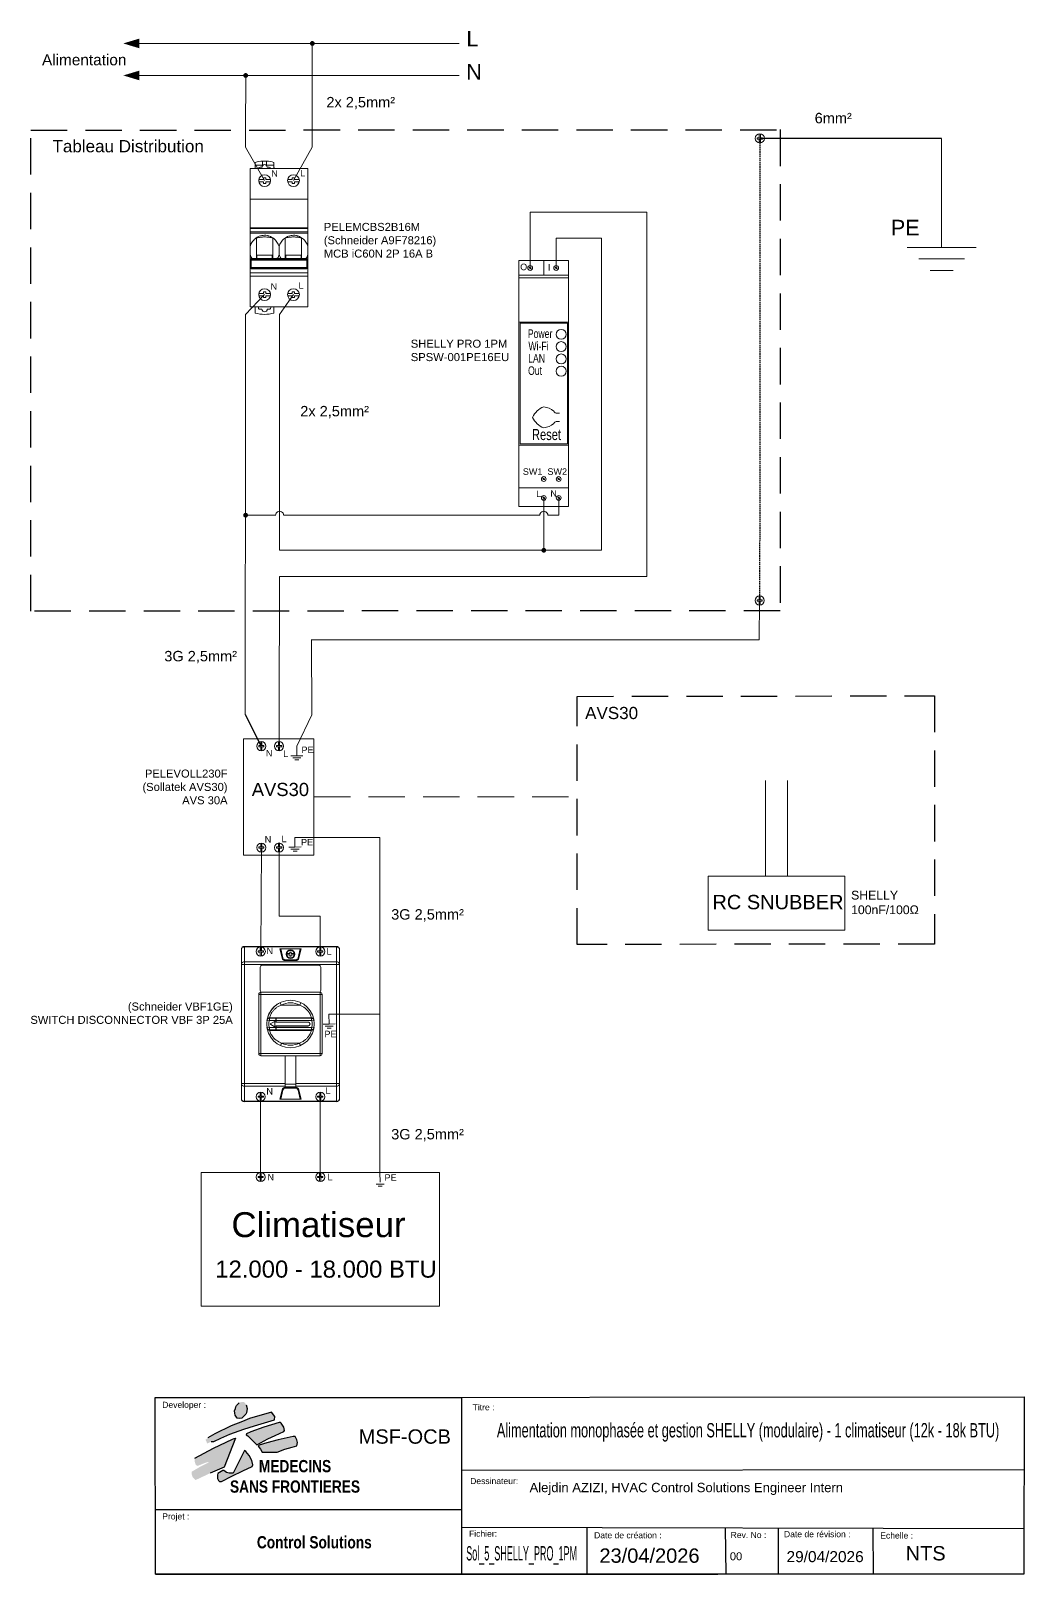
# Model space of a CAD drawing. Header units: millimetres. Extents: x 2554 to 2727, y 1444 to 1713.
import ezdxf
from ezdxf.enums import TextEntityAlignment as Align

# ---------------------------------------------------------------- set-up
doc = ezdxf.new("R2010")
doc.units = ezdxf.units.MM
doc.linetypes.add('DASHED2', pattern=[0.375, 0.25, -0.125])
doc.linetypes.add('HIDDEN', pattern=[9.525, 6.35, -3.175])
for name, color, linetype, lineweight in [('01_Puissance', 250, 'Continuous', 20), ('03_Symbole', 250, 'Continuous', 15), ('_PROPRIETE_INTELLECTUELLE_AZIZI', 7, 'Continuous', 5), ('Layer1', 253, 'DASHED2', 18), ('trait fin', 253, 'HIDDEN', 18)]:
    doc.layers.add(name, color=color, linetype=linetype, lineweight=lineweight)
doc.layers.add('04_Texte', color=7, linetype='Continuous')
doc.styles.get("Standard").update_dxf_attribs({"font": 'arial.ttf'})
doc.styles.add('TITLE', font='arial.ttf', dxfattribs={"width": 0.8})

# ---------------------------------------------------------------- blocks, each defined once
blk = doc.blocks.new('CARTOUCHE_AZIZI')
at = {"layer": '04_Texte', "linetype": 'Continuous'}
h = blk.add_hatch(color=256, dxfattribs=at)
h.paths.add_polyline_path([(-135.64, 28.9), (-135.78, 29.52), (-135.86, 29.69), (-136.11, 29.98), (-136.37, 30.06), (-136.77, 29.99), (-137.01, 29.9), (-137.47, 29.42), (-137.58, 29.21), (-137.68, 28.9), (-137.81, 28.51), (-137.79, 28.09), (-137.69, 27.72), (-137.36, 27.24), (-136.97, 27.13), (-136.55, 27.23), (-135.88, 27.93), (-135.75, 28.16)])
h.paths.add_polyline_path([(-135.2, 27.13), (-136.46, 26.65), (-138.43, 25.85), (-141.29, 24.49), (-142.52, 23.77), (-142.89, 23.46), (-142.59, 22.8), (-141.91, 23.13), (-141.46, 23.12), (-140.22, 23.71), (-138.66, 24.4), (-136.22, 25.3), (-134.37, 25.88), (-131.99, 26.58), (-130.84, 26.93), (-130.82, 27.49), (-131.4, 28.26)])
h.paths.add_polyline_path([(-137.67, 23.73), (-137.91, 23.69), (-138.2, 23.58), (-141.48, 22), (-144.78, 20.21), (-144.79, 19.63), (-144.6, 19.07), (-144.3, 18.88), (-142.73, 19.5), (-142.31, 19.57), (-142.46, 19.41), (-143.75, 18.78), (-145.3, 17.88), (-145.3, 17.38), (-145.12, 16.89), (-144.62, 16.42), (-142.11, 17.6), (-139.63, 18.65)])
h.paths.add_polyline_path([(-134.76, 18.76), (-134.65, 19.1), (-134.83, 19.83), (-135.26, 20.72), (-135.86, 21.39), (-136.08, 21.55), (-138.07, 17.64), (-138.78, 17.59), (-139.25, 17.72), (-139.7, 18.07), (-139.86, 18.07), (-140.73, 17.57), (-140.83, 17.31), (-140.83, 16.99), (-140.78, 16.7), (-140.63, 16.33), (-140.44, 16.18), (-140.1, 16.15), (-138.28, 17.07), (-136.39, 18.02)])
h.paths.add_polyline_path([(-134.97, 24.83), (-135.76, 24.49), (-135.78, 24.28), (-135.51, 24.16), (-133.95, 22.59), (-132.01, 23.59), (-130.75, 24.18), (-129.2, 24.87), (-129.12, 25.09), (-129.25, 25.66), (-129.7, 26.35), (-129.81, 26.44), (-130.05, 26.45), (-132.72, 25.64)])
h.paths.add_polyline_path([(-132.18, 22.92), (-133.5, 22.49), (-133.73, 22.31), (-133.29, 21.83), (-133.03, 21.31), (-130.39, 21.31), (-129.04, 21.82), (-127.76, 22.18), (-126.94, 22.37), (-126.86, 22.99), (-126.94, 23.41), (-127.22, 24.01), (-127.58, 24.03), (-130.23, 23.44)])
at = {"layer": '04_Texte'}
for p, q in [((-151.65, 30.85), (-98.23, 30.85)), ((-151.65, 11.27), (-98.23, 11.27)), ((-151.65, 0), (-98.23, 0)), ((-98.23, 0), (-53.45, 0))]:
    blk.add_line(p, q, dxfattribs=at)
at = {"layer": '04_Texte', "linetype": 'Continuous'}
for p, q in [((-137.47, 29.42), (-137.01, 29.9)), ((-137.81, 28.51), (-137.68, 28.9)), ((-137.79, 28.09), (-137.81, 28.51)), ((-137.69, 27.72), (-137.79, 28.09)), ((-137.36, 27.24), (-137.69, 27.72)), ((-137.68, 28.9), (-137.58, 29.21)), ((-137.58, 29.21), (-137.47, 29.42)), ((-136.97, 27.13), (-137.36, 27.24)), ((-136.55, 27.23), (-136.97, 27.13)), ((-135.88, 27.93), (-136.55, 27.23)), ((-135.2, 27.13), (-136.46, 26.65)), ((-135.75, 28.16), (-135.88, 27.93)), ((-135.78, 29.52), (-135.64, 28.9)), ((-135.64, 28.9), (-135.75, 28.16)), ((-131.4, 28.26), (-135.2, 27.13)), ((-130.82, 27.49), (-131.4, 28.26)), ((-130.84, 26.93), (-130.82, 27.49)), ((-141.29, 24.49), (-142.52, 23.77)), ((-138.43, 25.85), (-141.29, 24.49)), ((-140.22, 23.71), (-138.66, 24.4)), ((-138.66, 24.4), (-136.22, 25.3)), ((-136.46, 26.65), (-138.43, 25.85)), ((-136.22, 25.3), (-134.37, 25.88)), ((-135.76, 24.49), (-135.78, 24.28)), ((-135.78, 24.28), (-135.51, 24.16)), ((-134.97, 24.83), (-135.76, 24.49)), ((-132.72, 25.64), (-134.97, 24.83)), ((-134.37, 25.88), (-131.99, 26.58)), ((-130.05, 26.45), (-132.72, 25.64)), ((-131.99, 26.58), (-130.84, 26.93)), ((-130.75, 24.18), (-129.2, 24.87)), ((-129.81, 26.44), (-130.05, 26.45)), ((-129.7, 26.35), (-129.81, 26.44)), ((-129.25, 25.66), (-129.7, 26.35)), ((-129.12, 25.09), (-129.25, 25.66)), ((-129.2, 24.87), (-129.12, 25.09)), ((-144.78, 20.21), (-141.48, 22)), ((-141.91, 23.13), (-141.46, 23.12)), ((-141.48, 22), (-138.2, 23.58)), ((-141.46, 23.12), (-140.22, 23.71)), ((-137.67, 23.73), (-139.63, 18.65)), ((-138.2, 23.58), (-137.91, 23.69)), ((-136.08, 21.55), (-138.07, 17.64)), ((-137.91, 23.69), (-137.67, 23.73)), ((-135.86, 21.39), (-136.08, 21.55)), ((-135.51, 24.16), (-133.95, 22.59)), ((-133.95, 22.59), (-132.01, 23.59)), ((-133.5, 22.49), (-133.73, 22.31)), ((-133.73, 22.31), (-133.29, 21.83)), ((-132.18, 22.92), (-133.5, 22.49)), ((-133.29, 21.83), (-133.03, 21.31)), ((-130.23, 23.44), (-132.18, 22.92)), ((-132.01, 23.59), (-130.75, 24.18)), ((-130.39, 21.31), (-129.04, 21.82)), ((-127.58, 24.03), (-130.23, 23.44)), ((-129.04, 21.82), (-127.76, 22.18)), ((-127.76, 22.18), (-126.94, 22.37)), ((-127.22, 24.01), (-127.58, 24.03)), ((-126.94, 23.41), (-127.22, 24.01)), ((-126.86, 22.99), (-126.94, 23.41)), ((-126.94, 22.37), (-126.86, 22.99)), ((-135.26, 20.72), (-135.86, 21.39)), ((-134.83, 19.83), (-135.26, 20.72)), ((-134.65, 19.1), (-134.83, 19.83)), ((-134.76, 18.76), (-134.65, 19.1)), ((-133.03, 21.31), (-130.39, 21.31)), ((-139.63, 18.65), (-142.11, 17.6)), ((-140.73, 17.57), (-140.83, 17.31)), ((-140.83, 17.31), (-140.83, 16.99)), ((-140.83, 16.99), (-140.78, 16.7)), ((-140.78, 16.7), (-140.63, 16.33)), ((-139.86, 18.07), (-140.73, 17.57)), ((-140.63, 16.33), (-140.44, 16.18)), ((-140.44, 16.18), (-140.1, 16.15)), ((-140.1, 16.15), (-138.28, 17.07)), ((-139.7, 18.07), (-139.86, 18.07)), ((-139.25, 17.72), (-139.7, 18.07)), ((-138.78, 17.59), (-139.25, 17.72)), ((-138.07, 17.64), (-138.78, 17.59)), ((-138.28, 17.07), (-136.39, 18.02)), ((-136.39, 18.02), (-134.76, 18.76))]:
    blk.add_line(p, q, dxfattribs=at)
at = {"layer": '04_Texte', "lineweight": -3}
for p, q in [((-98.23, 30.85), (-98.23, 0)), ((-98.23, 18.17), (-0.02, 18.24)), ((-98.23, 8.17), (-0.01, 7.96)), ((-76.3, 8.12), (-76.3, 0)), ((-52.18, 8.07), (-52.06, 0)), ((-42.92, 8.05), (-42.92, 0)), ((-26.4, 8.02), (-26.35, 0))]:
    blk.add_line(p, q, dxfattribs=at)
at = {"layer": '04_Texte'}
blk.add_lwpolyline([(-151.68, 30.85), (0.03, 30.92), (0, 0), (-151.65, 0)], close=True, dxfattribs=at)
at = {"layer": '04_Texte', "style": 'TITLE'}
for s, p in [('Developer :', (-150.45, 29.01)), ('Titre : ', (-96.26, 28.59)), ('Dessinateur: ', (-96.69, 15.71)), ('Projet :', (-150.45, 9.54)), ('Fichier: ', (-96.89, 6.53)), ('Date de création :', (-75.05, 6.25)), ('Rev. No :', (-51.21, 6.3)), ('Date de révision :', (-41.9, 6.44)), ('Echelle : ', (-25.09, 6.21))]:
    blk.add_text(s, height=1.069, dxfattribs=at).set_placement(p)
at = {"layer": '04_Texte', "width": 0.451045}
blk.add_text('Sol_5_SHELLY_PRO_1PM', height=2.5, dxfattribs=at).set_placement((-97.38, 2.38), (-78.03, 2.38), align=Align.FIT)
at = {"layer": '04_Texte', "lineweight": -3, "attachment_point": 1}
for s, width, gutter_width, insert, char_height in [('MSF-OCB', 13.1966, 12.5, (-116.15, 25.26), 2.5), ('Alejdin AZIZI, HVAC Control Solutions Engineer Intern', 58.1415, 8.14, (-86.32, 15.93), 1.6279), ('NTS', 14.2549, 12.5, (-20.66, 4.89), 2.5)]:
    blk.add_mtext_dynamic_manual_height_columns(s, width=width, gutter_width=gutter_width, heights=[0], dxfattribs=dict(at, insert=insert, char_height=char_height))
at = {"layer": '04_Texte', "char_height": 2.1397, "width": 54.778, "attachment_point": 5, "style": 'TITLE'}
for s, insert in [('{\\fArial|b1|i0|c0|p39;MEDECINS\\PSANS FRONTIERES}', (-127.27, 17.05)), ('{\\fArial|b1|i0|c0|p39;Control Solutions}', (-123.9, 5.55))]:
    blk.add_mtext(s, dxfattribs=dict(at, insert=insert))
at = {"layer": '04_Texte', "insert": (-74.12, 4.48), "char_height": 2.5, "attachment_point": 1}
blk.add_mtext_dynamic_manual_height_columns('23/04/2026', width=5.8436, gutter_width=12.5, heights=[0], dxfattribs=at)
at = {"layer": '04_Texte'}
for tag, p, height in [('REV_NO', (-51.35, 2.42), 1.39), ('DATE_REV', (-41.45, 2.09), 1.93)]:
    blk.add_attdef(tag, p, '', height=height, dxfattribs=at)
at = {"layer": '_PROPRIETE_INTELLECTUELLE_AZIZI', "insert": (-151.68, 30.87), "char_height": 0.0144, "attachment_point": 1}
blk.add_mtext_dynamic_manual_height_columns('ORIG_DWG_AUTH:_AZIZI_Alejdin_2026', width=0.3855, gutter_width=0.0719, heights=[0], dxfattribs=at)

msp = doc.modelspace()

# ---------------------------------------------------------------- linework, layer by layer
at = {"layer": '01_Puissance'}
for p, q in [((2572.96, 1710.66), (2572.96, 1710.66)), ((2572.96, 1710.66), (2628.82, 1710.66)), ((2603.15, 1695.32), (2603.15, 1710.66)), ((2572.96, 1705.07), (2628.82, 1705.07)), ((2591.54, 1705.07), (2591.53, 1695.21)), ((2591.53, 1695.21), (2591.52, 1692.56)), ((2603.15, 1695.32), (2603.15, 1692.56)), ((2713.05, 1694.09), (2713.05, 1675.06)), ((2591.52, 1692.56), (2594.84, 1686.72)), ((2603.15, 1692.56), (2599.88, 1686.72)), ((2641.2, 1671.48), (2641.2, 1681.23)), ((2641.2, 1681.23), (2661.59, 1681.23)), ((2661.59, 1681.23), (2661.59, 1617.66)), ((2653.65, 1676.68), (2645.75, 1676.68)), ((2645.75, 1676.68), (2645.75, 1671.48)), ((2653.65, 1622.21), (2653.65, 1676.68)), ((2713.05, 1675.06), (2707.05, 1675.06)), ((2707.05, 1675.06), (2719.05, 1675.06)), ((2713.05, 1673.06), (2709.05, 1673.06)), ((2709.05, 1673.06), (2717.05, 1673.06)), ((2713.05, 1671.06), (2711.05, 1671.06)), ((2711.05, 1671.06), (2715.05, 1671.06)), ((2591.53, 1663.34), (2594.84, 1666.83)), ((2597.47, 1663.34), (2599.88, 1666.83)), ((2591.52, 1660.03), (2591.53, 1663.34)), ((2597.47, 1663.34), (2597.47, 1622.21)), ((2591.52, 1660.03), (2591.52, 1646.12)), ((2591.52, 1646.12), (2591.42, 1593.55)), ((2643.59, 1631.35), (2643.59, 1622.21)), ((2646.19, 1628.32), (2646.19, 1631.35)), ((2596.78, 1628.33), (2591.52, 1628.33)), ((2642.89, 1628.32), (2598.17, 1628.33)), ((2646.19, 1628.32), (2644.28, 1628.32)), ((2643.59, 1622.21), (2597.47, 1622.21)), ((2643.59, 1622.21), (2653.65, 1622.21)), ((2597.47, 1617.66), (2597.37, 1593.49)), ((2661.59, 1617.66), (2597.47, 1617.66)), ((2681.27, 1613.44), (2681.2, 1606.57)), ((2681.2, 1606.57), (2602.99, 1606.57)), ((2603.02, 1606.57), (2603.1, 1593.49)), ((2597.37, 1588.02), (2597.37, 1593.49)), ((2603.1, 1593.49), (2600.47, 1588.03)), ((2603.46, 1589.33), (2603.46, 1589.22)), ((2600.47, 1586.33), (2599.41, 1586.33)), ((2599.41, 1586.33), (2601.54, 1586.33)), ((2600.47, 1588.03), (2600.47, 1586.33)), ((2600.47, 1585.98), (2599.76, 1585.98)), ((2599.76, 1585.98), (2601.19, 1585.98)), ((2600.47, 1585.62), (2600.12, 1585.62)), ((2600.12, 1585.62), (2600.83, 1585.62)), ((2682.32, 1582.02), (2682.32, 1565.32)), ((2686.14, 1582.02), (2686.14, 1565.32)), ((2594.27, 1570.32), (2594.17, 1552.19)), ((2597.37, 1570.33), (2597.37, 1558.37)), ((2599.07, 1570.39), (2601.21, 1570.43)), ((2600.14, 1570.41), (2599.07, 1570.39)), ((2600.11, 1572.1), (2600.14, 1570.41)), ((2614.97, 1572.1), (2600.11, 1572.1)), ((2614.97, 1541.23), (2614.97, 1572.1)), ((2599.43, 1570.04), (2600.86, 1570.07)), ((2600.15, 1570.06), (2599.43, 1570.04)), ((2599.8, 1569.69), (2600.51, 1569.71)), ((2600.15, 1569.7), (2599.8, 1569.69)), ((2603.46, 1569.02), (2603.46, 1569.02)), ((2597.37, 1558.37), (2604.56, 1558.37)), ((2604.56, 1558.37), (2604.56, 1552.19)), ((2606.08, 1541.23), (2606.11, 1539.54)), ((2606.08, 1541.23), (2614.97, 1541.23)), ((2614.97, 1513.63), (2614.97, 1541.23)), ((2605.04, 1539.52), (2607.17, 1539.56)), ((2606.11, 1539.54), (2605.04, 1539.52)), ((2605.4, 1539.17), (2606.82, 1539.19)), ((2606.11, 1539.18), (2605.4, 1539.17)), ((2606.12, 1538.83), (2605.76, 1538.82)), ((2605.76, 1538.82), (2606.47, 1538.83)), ((2594.15, 1526.86), (2594.15, 1512.84)), ((2604.56, 1526.86), (2604.56, 1512.84)), ((2614.97, 1513.63), (2615, 1511.94)), ((2614.29, 1511.58), (2615.71, 1511.6)), ((2615, 1511.59), (2614.29, 1511.58)), ((2614.65, 1511.23), (2615.36, 1511.24)), ((2615.01, 1511.23), (2614.65, 1511.23)), ((2727.42, 1443.54), (2727.42, 1446.49))]:
    msp.add_line(p, q, dxfattribs=at)
at = {"layer": '01_Puissance', "lineweight": -3}
for p, q in [((2713.05, 1694.09), (2681.31, 1694.09)), ((2591.42, 1593.55), (2594.26, 1588.03))]:
    msp.add_line(p, q, dxfattribs=at)
at = {"layer": '01_Puissance'}
for points in [[(2572.96, 1710.66, 1.68, 0, 0), (2570.16, 1710.66, 0, 0, 0)], [(2572.96, 1705.07, 1.68, 0, 0), (2570.16, 1705.07, 0, 0, 0)]]:
    msp.add_lwpolyline(points, format="xyseb", dxfattribs=at)
at = {"layer": '01_Puissance', "const_width": 0.419}
for points in [[(2602.96, 1710.66, 1), (2603.38, 1710.66, 1)], [(2591.33, 1705.07, 1), (2591.75, 1705.07, 1)], [(2591.31, 1628.33, 1), (2591.73, 1628.33, 1)], [(2643.38, 1622.21, 1), (2643.79, 1622.21, 1)]]:
    msp.add_lwpolyline(points, format="xyb", close=True, dxfattribs=at)
at = {"layer": '01_Puissance'}
for centre in [(2597.47, 1628.33), (2643.59, 1628.32)]:
    msp.add_arc(centre, 0.698, 359.9997, 180, dxfattribs=at)
at = {"layer": '03_Symbole', "color": 7, "linetype": 'Continuous'}
for p, q in [((2680.85, 1694.19), (2680.85, 1693.98)), ((2681.2, 1694.19), (2680.85, 1694.19)), ((2680.85, 1693.98), (2681.2, 1693.98)), ((2681.2, 1694.19), (2681.2, 1694.88)), ((2681.2, 1693.98), (2681.2, 1693.29)), ((2681.42, 1694.19), (2681.42, 1694.88)), ((2681.77, 1694.19), (2681.42, 1694.19)), ((2681.42, 1693.98), (2681.42, 1693.29)), ((2681.42, 1693.98), (2681.77, 1693.98)), ((2681.77, 1693.98), (2681.77, 1694.19)), ((2592.31, 1664.69), (2592.31, 1688.85)), ((2602.4, 1688.85), (2592.31, 1688.85)), ((2593.21, 1689.42), (2593.21, 1689.89)), ((2593.21, 1689.01), (2593.21, 1689.42)), ((2594.48, 1689.42), (2593.21, 1689.42)), ((2594.39, 1689.07), (2594.05, 1689.07)), ((2594.48, 1690.12), (2594.48, 1689.42)), ((2595.19, 1689.42), (2595.19, 1690.12)), ((2596.46, 1689.42), (2595.19, 1689.42)), ((2595.62, 1689.07), (2595.28, 1689.07)), ((2596.46, 1689.89), (2596.46, 1689.42)), ((2596.46, 1689.42), (2596.46, 1689.01)), ((2602.4, 1664.69), (2602.4, 1688.85)), ((2594.64, 1686.94), (2593.83, 1686.94)), ((2594.64, 1686.51), (2593.83, 1686.51)), ((2594.64, 1686.94), (2594.64, 1687.22)), ((2594.64, 1687.22), (2595.03, 1687.22)), ((2594.64, 1686.22), (2594.64, 1686.51)), ((2595.03, 1686.22), (2594.64, 1686.22)), ((2595.03, 1687.22), (2595.03, 1686.94)), ((2595.03, 1686.94), (2595.84, 1686.94)), ((2595.03, 1686.51), (2595.03, 1686.22)), ((2595.03, 1686.51), (2595.84, 1686.51)), ((2599.68, 1686.94), (2598.88, 1686.94)), ((2599.68, 1686.51), (2598.88, 1686.51)), ((2599.68, 1686.94), (2599.68, 1687.22)), ((2599.68, 1687.22), (2600.08, 1687.22)), ((2599.68, 1686.22), (2599.68, 1686.51)), ((2600.08, 1686.22), (2599.68, 1686.22)), ((2600.08, 1687.22), (2600.08, 1686.94)), ((2600.08, 1686.94), (2600.88, 1686.94)), ((2600.08, 1686.51), (2600.08, 1686.22)), ((2600.08, 1686.51), (2600.88, 1686.51)), ((2602.4, 1683.47), (2592.31, 1683.47)), ((2602.4, 1678.48), (2592.31, 1678.48)), ((2592.31, 1678.37), (2602.4, 1678.37)), ((2592.31, 1677.77), (2602.4, 1677.77)), ((2602.4, 1677.54), (2592.31, 1677.54)), ((2593.41, 1673.1), (2593.41, 1676.67)), ((2596.26, 1673.1), (2596.26, 1676.67)), ((2597.36, 1673.8), (2597.36, 1675.23)), ((2598.45, 1673.1), (2598.45, 1676.67)), ((2601.3, 1673.1), (2601.3, 1676.67)), ((2592.47, 1671.3), (2592.47, 1673.1)), ((2592.47, 1673.1), (2602.24, 1673.1)), ((2602.24, 1673.02), (2592.47, 1673.02)), ((2602.24, 1672.86), (2592.47, 1672.86)), ((2593.51, 1673.1), (2593.51, 1673.72)), ((2593.51, 1673.72), (2596.16, 1673.72)), ((2596.16, 1673.72), (2596.16, 1673.1)), ((2598.55, 1673.72), (2601.2, 1673.72)), ((2598.55, 1673.1), (2598.55, 1673.72)), ((2601.2, 1673.72), (2601.2, 1673.1)), ((2602.24, 1673.1), (2602.24, 1671.3)), ((2592.31, 1670.65), (2602.4, 1670.65)), ((2602.4, 1670.07), (2592.31, 1670.07)), ((2602.24, 1671.54), (2592.47, 1671.54)), ((2592.47, 1671.36), (2602.24, 1671.36)), ((2592.47, 1671.3), (2602.24, 1671.3)), ((2594.64, 1667.33), (2595.03, 1667.33)), ((2594.64, 1667.04), (2594.64, 1667.33)), ((2595.03, 1667.33), (2595.03, 1667.04)), ((2599.68, 1667.33), (2600.08, 1667.33)), ((2599.68, 1667.04), (2599.68, 1667.33)), ((2600.08, 1667.33), (2600.08, 1667.04)), ((2592.31, 1664.69), (2602.4, 1664.69)), ((2593.2, 1664.69), (2593.2, 1663.6)), ((2594.64, 1667.04), (2593.83, 1667.04)), ((2594.64, 1666.62), (2593.83, 1666.62)), ((2594.64, 1666.33), (2594.64, 1666.62)), ((2595.03, 1666.33), (2594.64, 1666.33)), ((2595.03, 1667.04), (2595.84, 1667.04)), ((2595.03, 1666.62), (2595.84, 1666.62)), ((2595.03, 1666.62), (2595.03, 1666.33)), ((2596.47, 1663.6), (2596.47, 1664.69)), ((2599.68, 1667.04), (2598.88, 1667.04)), ((2599.68, 1666.62), (2598.88, 1666.62)), ((2599.68, 1666.33), (2599.68, 1666.62)), ((2600.08, 1666.33), (2599.68, 1666.33)), ((2600.08, 1667.04), (2600.88, 1667.04)), ((2600.08, 1666.62), (2600.88, 1666.62)), ((2600.08, 1666.62), (2600.08, 1666.33)), ((2594.38, 1664.27), (2594.05, 1664.27)), ((2595.62, 1664.27), (2595.29, 1664.27)), ((2680.81, 1613.55), (2680.81, 1613.34)), ((2681.16, 1613.55), (2680.81, 1613.55)), ((2680.81, 1613.34), (2681.16, 1613.34)), ((2681.16, 1613.55), (2681.16, 1614.23)), ((2681.16, 1613.34), (2681.16, 1612.65)), ((2681.37, 1613.55), (2681.37, 1614.23)), ((2681.73, 1613.55), (2681.37, 1613.55)), ((2681.37, 1613.34), (2681.37, 1612.65)), ((2681.37, 1613.34), (2681.73, 1613.34)), ((2681.73, 1613.34), (2681.73, 1613.55)), ((2593.81, 1588.12), (2593.81, 1587.91)), ((2594.16, 1588.12), (2593.81, 1588.12)), ((2593.81, 1587.91), (2594.16, 1587.91)), ((2594.16, 1588.12), (2594.16, 1588.81)), ((2594.16, 1587.91), (2594.16, 1587.23)), ((2594.38, 1588.12), (2594.38, 1588.81)), ((2594.73, 1588.12), (2594.38, 1588.12)), ((2594.38, 1587.91), (2594.38, 1587.23)), ((2594.38, 1587.91), (2594.73, 1587.91)), ((2594.73, 1587.91), (2594.73, 1588.12)), ((2596.91, 1587.91), (2596.91, 1588.13)), ((2596.91, 1588.13), (2597.26, 1588.13)), ((2597.26, 1587.91), (2596.91, 1587.91)), ((2597.26, 1588.13), (2597.26, 1588.81)), ((2597.26, 1587.91), (2597.26, 1587.23)), ((2597.47, 1588.13), (2597.47, 1588.81)), ((2597.47, 1588.13), (2597.83, 1588.13)), ((2597.47, 1587.91), (2597.47, 1587.23)), ((2597.83, 1587.91), (2597.47, 1587.91)), ((2597.83, 1588.13), (2597.83, 1587.91)), ((2593.81, 1570.43), (2593.81, 1570.21)), ((2594.16, 1570.43), (2593.81, 1570.43)), ((2593.81, 1570.21), (2594.16, 1570.21)), ((2594.16, 1570.43), (2594.16, 1571.11)), ((2594.16, 1570.21), (2594.16, 1569.53)), ((2594.38, 1570.43), (2594.38, 1571.11)), ((2594.73, 1570.43), (2594.38, 1570.43)), ((2594.38, 1570.21), (2594.38, 1569.53)), ((2594.38, 1570.21), (2594.73, 1570.21)), ((2594.73, 1570.21), (2594.73, 1570.43)), ((2596.91, 1570.22), (2596.91, 1570.43)), ((2596.91, 1570.43), (2597.26, 1570.43)), ((2597.26, 1570.22), (2596.91, 1570.22)), ((2597.26, 1570.43), (2597.26, 1571.12)), ((2597.26, 1570.22), (2597.26, 1569.53)), ((2597.47, 1570.43), (2597.47, 1571.12)), ((2597.47, 1570.43), (2597.83, 1570.43)), ((2597.47, 1570.22), (2597.47, 1569.53)), ((2597.83, 1570.22), (2597.47, 1570.22)), ((2597.83, 1570.43), (2597.83, 1570.22)), ((2593.71, 1552.08), (2593.71, 1552.29)), ((2593.71, 1552.29), (2594.06, 1552.29)), ((2594.06, 1552.08), (2593.71, 1552.08)), ((2594.06, 1552.29), (2594.06, 1552.98)), ((2594.06, 1552.08), (2594.06, 1551.4)), ((2594.28, 1552.29), (2594.28, 1552.98)), ((2594.28, 1552.29), (2594.63, 1552.29)), ((2594.28, 1552.08), (2594.28, 1551.4)), ((2594.63, 1552.08), (2594.28, 1552.08)), ((2594.63, 1552.29), (2594.63, 1552.08)), ((2604.1, 1552.09), (2604.1, 1552.3)), ((2604.1, 1552.3), (2604.46, 1552.3)), ((2604.46, 1552.09), (2604.1, 1552.09)), ((2604.46, 1552.3), (2604.46, 1552.98)), ((2604.46, 1552.09), (2604.46, 1551.4)), ((2604.67, 1552.3), (2604.67, 1552.98)), ((2604.67, 1552.3), (2605.02, 1552.3)), ((2604.67, 1552.09), (2604.67, 1551.4)), ((2605.02, 1552.09), (2604.67, 1552.09)), ((2605.02, 1552.3), (2605.02, 1552.09)), ((2594.05, 1526.97), (2594.05, 1527.65)), ((2594.26, 1526.97), (2594.26, 1527.65)), ((2604.46, 1526.97), (2604.46, 1527.65)), ((2604.67, 1526.97), (2604.67, 1527.65)), ((2593.69, 1526.75), (2593.69, 1526.97)), ((2593.69, 1526.97), (2594.05, 1526.97)), ((2594.05, 1526.75), (2593.69, 1526.75)), ((2594.05, 1526.75), (2594.05, 1526.07)), ((2594.26, 1526.97), (2594.62, 1526.97)), ((2594.26, 1526.75), (2594.26, 1526.07)), ((2594.62, 1526.75), (2594.26, 1526.75)), ((2594.62, 1526.97), (2594.62, 1526.75)), ((2604.1, 1526.75), (2604.1, 1526.97)), ((2604.1, 1526.97), (2604.46, 1526.97)), ((2604.46, 1526.75), (2604.1, 1526.75)), ((2604.46, 1526.75), (2604.46, 1526.07)), ((2604.67, 1526.97), (2605.03, 1526.97)), ((2604.67, 1526.75), (2604.67, 1526.07)), ((2605.03, 1526.75), (2604.67, 1526.75)), ((2605.03, 1526.97), (2605.03, 1526.75)), ((2594.04, 1512.94), (2594.04, 1513.63)), ((2594.26, 1512.94), (2594.26, 1513.63)), ((2604.45, 1512.94), (2604.45, 1513.63)), ((2604.67, 1512.94), (2604.67, 1513.63)), ((2593.69, 1512.94), (2593.69, 1512.73)), ((2594.04, 1512.94), (2593.69, 1512.94)), ((2593.69, 1512.73), (2594.04, 1512.73)), ((2594.04, 1512.73), (2594.04, 1512.05)), ((2594.61, 1512.94), (2594.26, 1512.94)), ((2594.26, 1512.73), (2594.26, 1512.05)), ((2594.26, 1512.73), (2594.61, 1512.73)), ((2594.61, 1512.73), (2594.61, 1512.94)), ((2604.1, 1512.73), (2604.1, 1512.94)), ((2604.1, 1512.94), (2604.45, 1512.94)), ((2604.45, 1512.73), (2604.1, 1512.73)), ((2604.45, 1512.73), (2604.45, 1512.05)), ((2604.67, 1512.94), (2605.02, 1512.94)), ((2604.67, 1512.73), (2604.67, 1512.05)), ((2605.02, 1512.73), (2604.67, 1512.73)), ((2605.02, 1512.94), (2605.02, 1512.73))]:
    msp.add_line(p, q, dxfattribs=at)
at = {"layer": '03_Symbole', "color": 0}
for p, q in [((2643.58, 1672.77), (2643.58, 1670.19)), ((2639.25, 1670.19), (2647.92, 1670.19)), ((2639.25, 1669.76), (2647.92, 1669.76)), ((2641.03, 1671.64), (2641.37, 1671.31)), ((2641.03, 1671.48), (2641.37, 1671.48)), ((2641.2, 1671.64), (2641.2, 1671.31)), ((2645.59, 1671.64), (2645.92, 1671.31)), ((2645.59, 1671.48), (2645.92, 1671.48)), ((2645.75, 1671.64), (2645.75, 1671.31)), ((2647.92, 1669.97), (2647.92, 1669.11)), ((2645.73, 1646.14), (2646.32, 1646.14)), ((2646.32, 1644.68), (2645.76, 1644.69)), ((2643.42, 1634.81), (2643.75, 1634.48)), ((2643.58, 1634.81), (2643.58, 1634.48)), ((2646.02, 1634.81), (2646.36, 1634.48)), ((2646.19, 1634.81), (2646.19, 1634.48)), ((2639.25, 1633.08), (2647.92, 1633.08)), ((2643.42, 1634.64), (2643.75, 1634.64)), ((2646.02, 1634.64), (2646.36, 1634.64)), ((2643.42, 1631.51), (2643.75, 1631.18)), ((2643.42, 1631.35), (2643.75, 1631.35)), ((2643.58, 1631.51), (2643.58, 1631.18)), ((2646.02, 1631.51), (2646.36, 1631.18)), ((2646.02, 1631.35), (2646.36, 1631.35)), ((2646.19, 1631.51), (2646.19, 1631.18))]:
    msp.add_line(p, q, dxfattribs=at)
at = {"layer": '03_Symbole', "color": 7}
for p, q in [((2590.79, 1526.54), (2590.79, 1552.53)), ((2591.34, 1553.09), (2591.34, 1525.99)), ((2591.34, 1553.09), (2607.38, 1553.09)), ((2607.38, 1553.01), (2591.34, 1553.01)), ((2597.52, 1552.66), (2597.9, 1551.02)), ((2597.52, 1552.66), (2601.2, 1552.66)), ((2598.04, 1551.06), (2597.67, 1552.66)), ((2598.72, 1551.83), (2599.25, 1551.83)), ((2599.25, 1551.61), (2598.72, 1551.61)), ((2599.25, 1551.83), (2599.25, 1552.07)), ((2599.25, 1551.37), (2599.25, 1551.61)), ((2599.47, 1552.07), (2599.47, 1551.83)), ((2599.47, 1551.83), (2600, 1551.83)), ((2599.47, 1551.61), (2599.47, 1551.37)), ((2600, 1551.61), (2599.47, 1551.61)), ((2601.05, 1552.66), (2600.68, 1551.06)), ((2601.2, 1552.66), (2600.82, 1551.02)), ((2607.38, 1525.99), (2607.38, 1553.09)), ((2607.93, 1526.54), (2607.93, 1552.53)), ((2607.93, 1549.93), (2590.79, 1549.93)), ((2591.34, 1550.41), (2607.38, 1550.41)), ((2594.09, 1545.44), (2594.09, 1549.44)), ((2594.46, 1549.81), (2604.26, 1549.81)), ((2597.9, 1551.02), (2598.04, 1551.06)), ((2598.44, 1550.75), (2598.44, 1550.6)), ((2598.44, 1550.75), (2600.28, 1550.75)), ((2600.28, 1550.6), (2598.44, 1550.6)), ((2600.28, 1550.6), (2600.28, 1550.75)), ((2600.68, 1551.06), (2600.82, 1551.02)), ((2604.63, 1549.44), (2604.63, 1545.44)), ((2604.89, 1544.7), (2593.83, 1544.7)), ((2593.83, 1534.38), (2593.83, 1544.7)), ((2594.2, 1545.07), (2594.2, 1534.01)), ((2594.2, 1545.07), (2604.52, 1545.07)), ((2597.53, 1543.26), (2597.73, 1542.85)), ((2600.98, 1542.85), (2601.19, 1543.26)), ((2604.52, 1534.01), (2604.52, 1545.07)), ((2604.89, 1544.7), (2604.89, 1534.38)), ((2595.71, 1540.54), (2595.73, 1540.64)), ((2595.71, 1540.54), (2603.01, 1540.54)), ((2595.71, 1540.54), (2595.71, 1540.17)), ((2602.99, 1540.64), (2595.73, 1540.64)), ((2596.8, 1539.85), (2596.8, 1540.54)), ((2596.87, 1539.89), (2596.87, 1540.54)), ((2597.73, 1542.85), (2600.98, 1542.85)), ((2602.99, 1540.64), (2603.01, 1540.54)), ((2603.01, 1540.17), (2603.01, 1540.54)), ((2595.27, 1540.2), (2595.26, 1540.16)), ((2595.26, 1540.15), (2595.26, 1540.16)), ((2595.62, 1540.1), (2595.26, 1540.15)), ((2595.26, 1538.93), (2595.62, 1538.99)), ((2595.26, 1538.92), (2595.26, 1538.93)), ((2595.26, 1538.92), (2595.27, 1538.86)), ((2595.71, 1540.17), (2596.8, 1540.17)), ((2596.8, 1538.91), (2595.71, 1538.91)), ((2595.71, 1538.91), (2595.71, 1538.54)), ((2603.01, 1538.54), (2595.71, 1538.54)), ((2595.73, 1538.42), (2595.71, 1538.54)), ((2595.73, 1538.42), (2602.99, 1538.42)), ((2596.51, 1539.94), (2595.9, 1539.62)), ((2595.9, 1539.46), (2596.51, 1539.13)), ((2596.65, 1539.86), (2596.65, 1539.21)), ((2602.44, 1539.85), (2596.8, 1539.85)), ((2596.8, 1539.22), (2602.44, 1539.22)), ((2596.8, 1538.54), (2596.8, 1539.22)), ((2596.87, 1540.17), (2603.01, 1540.17)), ((2596.87, 1539.89), (2602.44, 1539.89)), ((2602.44, 1539.19), (2596.87, 1539.19)), ((2596.87, 1538.54), (2596.87, 1539.19)), ((2603.01, 1538.91), (2596.87, 1538.91)), ((2603.01, 1538.54), (2602.99, 1538.42)), ((2603.01, 1538.54), (2603.01, 1538.91)), ((2603.46, 1540.15), (2603.1, 1540.1)), ((2603.1, 1538.99), (2603.46, 1538.93)), ((2603.46, 1540.16), (2603.45, 1540.21)), ((2603.45, 1538.87), (2603.46, 1538.93)), ((2603.46, 1540.16), (2603.46, 1540.15)), ((2603.46, 1538.93), (2603.46, 1538.93)), ((2600.91, 1536.2), (2597.81, 1536.2)), ((2599.34, 1535.39), (2599.36, 1535.39)), ((2599.36, 1535.39), (2599.38, 1535.39)), ((2593.83, 1534.38), (2604.89, 1534.38)), ((2604.52, 1534.01), (2594.2, 1534.01)), ((2598.44, 1528.56), (2598.44, 1534.01)), ((2600.28, 1534.01), (2600.28, 1528.56)), ((2590.79, 1529.15), (2598.44, 1529.15)), ((2598.44, 1528.67), (2591.34, 1528.67)), ((2597.52, 1526.42), (2597.9, 1528.05)), ((2597.67, 1526.42), (2598.04, 1528.02)), ((2598.04, 1528.02), (2597.9, 1528.05)), ((2598.44, 1529.04), (2600.28, 1529.04)), ((2600.28, 1528.56), (2598.44, 1528.56)), ((2598.44, 1528.48), (2600.28, 1528.48)), ((2598.44, 1528.48), (2598.44, 1528.33)), ((2600.28, 1528.33), (2598.44, 1528.33)), ((2600.28, 1529.15), (2607.93, 1529.15)), ((2607.38, 1528.67), (2600.28, 1528.67)), ((2600.28, 1528.33), (2600.28, 1528.48)), ((2600.82, 1528.05), (2600.68, 1528.02)), ((2600.68, 1528.02), (2601.05, 1526.42)), ((2601.2, 1526.42), (2600.82, 1528.05)), ((2591.34, 1526.06), (2607.38, 1526.06)), ((2607.38, 1525.99), (2591.34, 1525.99)), ((2601.2, 1526.42), (2597.52, 1526.42))]:
    msp.add_line(p, q, dxfattribs=at)
at = {"layer": '03_Symbole', "color": 7, "linetype": 'Continuous'}
for points in [[(2592.67, 1673.1), (2592.48, 1673.36), (2592.31, 1673.8)], [(2597.36, 1673.8), (2597.18, 1673.33), (2597, 1673.1)], [(2597.71, 1673.1), (2597.53, 1673.34), (2597.36, 1673.8)], [(2602.4, 1673.8), (2602.22, 1673.33), (2602.04, 1673.1)]]:
    msp.add_lwpolyline(points, dxfattribs=at)
at = {"layer": '03_Symbole'}
for points in [[(2591.17, 1589.33), (2603.46, 1589.33), (2603.46, 1569.02), (2591.17, 1569.02)], [(2696.16, 1565.32), (2696.16, 1555.93), (2672.3, 1555.93), (2672.3, 1565.32)], [(2583.74, 1513.63), (2625.38, 1513.63), (2625.38, 1490.29), (2583.74, 1490.29)]]:
    msp.add_lwpolyline(points, close=True, dxfattribs=at)
at = {"layer": '03_Symbole', "color": 7}
msp.add_lwpolyline([(2597.53, 1543.26), (2597.25, 1543.11), (2596.94, 1542.91), (2596.67, 1542.69), (2596.42, 1542.46), (2596.2, 1542.22), (2596.01, 1541.98), (2595.85, 1541.74), (2595.71, 1541.51), (2595.6, 1541.29), (2595.51, 1541.08), (2595.44, 1540.9), (2595.39, 1540.73), (2595.35, 1540.59), (2595.32, 1540.48), (2595.3, 1540.39), (2595.29, 1540.33), (2595.28, 1540.28), (2595.28, 1540.26)], dxfattribs=at)
at = {"layer": '03_Symbole', "color": 0}
for points in [[(2639.25, 1672.77, 0), (2647.92, 1672.77, 0), (2647.92, 1670.19, 0), (2639.25, 1670.19, 0), (2639.25, 1672.77, 0)], [(2639.25, 1672.75, 0), (2647.92, 1672.75, 0), (2647.92, 1629.85, 0), (2639.25, 1629.85, 0), (2639.25, 1672.75, 0)], [(2639.25, 1662.03, 0), (2647.92, 1662.03, 0), (2647.92, 1640.57, 0), (2639.25, 1640.57, 0), (2639.25, 1662.03, 0)], [(2639.46, 1661.82, 0), (2647.71, 1661.82, 0), (2647.71, 1640.8, 0), (2639.46, 1640.8, 0), (2639.46, 1661.82, 0)]]:
    msp.add_polyline3d(points, dxfattribs=at)
at = {"layer": '03_Symbole', "color": 7, "linetype": 'Continuous'}
for centre, radius in [((2681.31, 1694.09), 0.798), ((2594.84, 1686.72), 1.03), ((2599.88, 1686.72), 1.03), ((2594.84, 1666.83), 1.03), ((2599.88, 1666.83), 1.03), ((2681.27, 1613.44), 0.798), ((2594.27, 1588.02), 0.798), ((2597.37, 1588.02), 0.798), ((2594.27, 1570.32), 0.798), ((2597.37, 1570.33), 0.798), ((2594.17, 1552.19), 0.798), ((2604.56, 1552.19), 0.798), ((2594.15, 1526.86), 0.798), ((2604.56, 1526.86), 0.798), ((2594.15, 1512.84), 0.798), ((2604.56, 1512.84), 0.798)]:
    msp.add_circle(centre, radius, dxfattribs=at)
at = {"layer": '03_Symbole', "color": 0}
for centre, radius in [((2641.2, 1671.48), 0.419), ((2645.75, 1671.48), 0.419), ((2646.62, 1659.89), 0.868), ((2646.62, 1657.75), 0.868), ((2646.62, 1655.6), 0.868), ((2646.62, 1653.46), 0.868), ((2643.58, 1634.64), 0.419), ((2646.19, 1634.64), 0.419), ((2643.58, 1631.35), 0.419), ((2646.19, 1631.35), 0.419)]:
    msp.add_circle(centre, radius, dxfattribs=at)
at = {"layer": '03_Symbole', "color": 7}
for radius in [0.765, 0.645]:
    msp.add_circle((2599.36, 1551.72), radius, dxfattribs=at)
at = {"layer": '03_Symbole', "color": 7, "linetype": 'Continuous'}
for centre, radius, start, end in [((2592.93, 1689.08), 0.284, 308.5163, 347.0319), ((2592.93, 1689.08), 0.284, 347.0631, 359.9849), ((2594.84, 1684.62), 5.51, 93.7668, 107.1978), ((2594.05, 1688.79), 0.285, 90.0557, 166.524), ((2594.84, 1684.62), 5.51, 86.3591, 93.7668), ((2594.84, 1684.62), 5.51, 72.9337, 86.3591), ((2595.62, 1688.79), 0.285, 13.4739, 89.9443), ((2596.74, 1689.08), 0.284, 180.0152, 192.8736), ((2596.74, 1689.08), 0.284, 192.9049, 231.4838), ((2594.05, 1664.55), 0.285, 149.9964, 270), ((2595.62, 1664.55), 0.285, 270, 30.0038), ((2594.84, 1669.65), 6.27, 254.849, 285.151), ((2594.84, 1664.27), 0.456, 180, 0)]:
    msp.add_arc(centre, radius, start, end, dxfattribs=at)
at = {"layer": '03_Symbole', "color": 0}
for centre, radius, start, end in [((2644.72, 1644.06), 3.37, 109.709, 156.417), ((2643.27, 1644), 3.25, 50.4207, 84.4908), ((2645.92, 1646.78), 0.667, 205.947, 252.315), ((2644.72, 1646.76), 3.37, 203.632, 250.335), ((2643.29, 1646.79), 3.21, 275.578, 309.829), ((2645.96, 1644.05), 0.674, 109.709, 156.417)]:
    msp.add_arc(centre, radius, start, end, dxfattribs=at)
at = {"layer": '03_Symbole', "color": 7}
for centre, radius, start, end in [((2591.34, 1552.53), 0.553, 90, 180), ((2599.36, 1551.72), 0.369, 72.5424, 107.4576), ((2599.36, 1551.72), 0.369, 252.5424, 287.4576), ((2607.38, 1552.53), 0.553, 0, 90), ((2594.46, 1549.44), 0.369, 90, 180), ((2598.44, 1551.15), 0.553, 193.1999, 270), ((2598.44, 1551.15), 0.406, 193.1999, 270), ((2600.28, 1551.15), 0.406, 270, 346.8001), ((2600.28, 1551.15), 0.553, 270, 346.8001), ((2604.26, 1549.44), 0.369, 0, 90), ((2594.2, 1544.7), 0.369, 90, 180), ((2594.46, 1545.44), 0.369, 180, 270), ((2599.36, 1539.54), 4.15, 270.3268, 269.7091), ((2599.36, 1539.54), 3.69, 63.8397, 116.1603), ((2604.26, 1545.44), 0.369, 270, 0), ((2604.52, 1544.7), 0.369, 0, 90), ((2595.71, 1540.08), 0.461, 89.9713, 170.721), ((2595.73, 1540.18), 0.461, 89.9771, 170.0305), ((2602.99, 1540.18), 0.461, 9.9695, 90.0229), ((2603.01, 1540.08), 0.461, 9.2833, 90.0286), ((2595.71, 1539), 0.461, 189.3762, 270.0443), ((2595.73, 1538.88), 0.461, 190.227, 270.0354), ((2599.36, 1539.54), 3.78, 171.5146, 188.3884), ((2595.71, 1540.08), 0.0922, 90.0179, 171.5334), ((2595.71, 1539), 0.0922, 188.3599, 269.9749), ((2595.94, 1539.54), 0.0922, 117.9019, 242), ((2596.56, 1539.86), 0.0922, 0, 117.9019), ((2596.56, 1539.21), 0.0922, 242, 0), ((2602.44, 1539.54), 0.35, 270, 90), ((2602.44, 1539.54), 0.313, 270, 90), ((2602.99, 1538.88), 0.461, 269.9646, 349.773), ((2603.01, 1540.08), 0.0922, 8.4662, 89.9826), ((2603.01, 1539), 0.0922, 270.0299, 351.6357), ((2603.01, 1539), 0.461, 269.9641, 350.6738), ((2599.36, 1539.54), 3.78, 351.6115, 8.4854), ((2599.36, 1539.54), 3.69, 245.1039, 270.0004), ((2599.36, 1539.54), 3.69, 269.9996, 294.8961), ((2594.2, 1534.38), 0.369, 180, 270), ((2604.52, 1534.38), 0.369, 270, 0), ((2598.44, 1527.92), 0.553, 90, 166.8001), ((2598.44, 1527.92), 0.406, 90, 166.8001), ((2600.28, 1527.92), 0.553, 13.1999, 90), ((2600.28, 1527.92), 0.406, 13.1999, 90), ((2591.34, 1526.54), 0.553, 180, 270), ((2607.38, 1526.54), 0.553, 270, 0)]:
    msp.add_arc(centre, radius, start, end, dxfattribs=at)
at = {"layer": '03_Symbole', "color": 7, "linetype": 'Continuous'}
msp.add_ellipse((2594.84, 1689.07), major_axis=(0, 0.443), ratio=0.997493, start_param=-1.570796, end_param=1.570796, dxfattribs=at)
for points, knots in [([(2593.21, 1689.01), (2593.21, 1688.99), (2593.2, 1688.93), (2593.18, 1688.87), (2593.16, 1688.85)], [0, 0, 0, 0, 0.500039, 1, 1, 1, 1]), ([(2596.51, 1688.85), (2596.49, 1688.87), (2596.47, 1688.93), (2596.46, 1688.99), (2596.46, 1689.01)], [0, 0, 0, 0, 0.499961, 1, 1, 1, 1]), ([(2592.31, 1675.23), (2592.35, 1675.35), (2592.43, 1675.58), (2592.6, 1675.92), (2592.82, 1676.22), (2592.99, 1676.4), (2593.08, 1676.49)], [0, 0, 0, 0, 0.249803, 0.499808, 0.749905, 1, 1, 1, 1]), ([(2594.84, 1677.18), (2594.67, 1677.18), (2594.35, 1677.15), (2593.89, 1677.01), (2593.45, 1676.79), (2593.2, 1676.6), (2593.08, 1676.49)], [0, 0, 0, 0, 0.249983, 0.499973, 0.749982, 1, 1, 1, 1]), ([(2594.84, 1676.89), (2594.59, 1676.89), (2594.11, 1676.85), (2593.64, 1676.74), (2593.41, 1676.67)], [0, 0, 0, 0, 0.509146, 1, 1, 1, 1]), ([(2594.84, 1677.18), (2594.98, 1677.18), (2595.19, 1677.16), (2595.47, 1677.1), (2595.75, 1677.02), (2596.07, 1676.87), (2596.43, 1676.64), (2596.75, 1676.35), (2597.01, 1676.01), (2597.22, 1675.63), (2597.32, 1675.37), (2597.36, 1675.23)], [0, 0, 0, 0, 0.125046, 0.187644, 0.250209, 0.375224, 0.500253, 0.625262, 0.750232, 0.875163, 1, 1, 1, 1]), ([(2596.26, 1676.67), (2596.04, 1676.74), (2595.56, 1676.85), (2595.08, 1676.89), (2594.84, 1676.89)], [0, 0, 0, 0, 0.490854, 1, 1, 1, 1]), ([(2597.36, 1675.23), (2597.39, 1675.37), (2597.49, 1675.63), (2597.7, 1676.01), (2597.96, 1676.35), (2598.28, 1676.64), (2598.64, 1676.87), (2599.03, 1677.05), (2599.45, 1677.15), (2599.74, 1677.18), (2599.88, 1677.18)], [0, 0, 0, 0, 0.124861, 0.249813, 0.374793, 0.499813, 0.624849, 0.749888, 0.874952, 1, 1, 1, 1]), ([(2599.88, 1676.89), (2599.63, 1676.89), (2599.15, 1676.85), (2598.68, 1676.74), (2598.45, 1676.67)], [0, 0, 0, 0, 0.509146, 1, 1, 1, 1]), ([(2599.88, 1677.18), (2600.02, 1677.18), (2600.24, 1677.16), (2600.51, 1677.1), (2600.79, 1677.02), (2601.12, 1676.87), (2601.48, 1676.64), (2601.79, 1676.35), (2602.06, 1676.01), (2602.26, 1675.63), (2602.36, 1675.37), (2602.4, 1675.23)], [0, 0, 0, 0, 0.125046, 0.187644, 0.250209, 0.375224, 0.500253, 0.625262, 0.750232, 0.875163, 1, 1, 1, 1]), ([(2601.3, 1676.67), (2601.08, 1676.74), (2600.61, 1676.85), (2600.12, 1676.89), (2599.88, 1676.89)], [0, 0, 0, 0, 0.490854, 1, 1, 1, 1])]:
    msp.add_open_spline(points, degree=3, knots=knots, dxfattribs=at)
at = {"layer": '03_Symbole', "color": 7}
for points, knots in [([(2591.34, 1553.01), (2591.27, 1553.01), (2591.13, 1552.99), (2590.94, 1552.89), (2590.84, 1552.75), (2590.79, 1552.63), (2590.79, 1552.57), (2590.79, 1552.53)], [0, 0, 0, 0, 0.265958, 0.522635, 0.765644, 0.883584, 1, 1, 1, 1]), ([(2607.93, 1552.53), (2607.93, 1552.57), (2607.92, 1552.63), (2607.88, 1552.75), (2607.78, 1552.89), (2607.59, 1552.99), (2607.45, 1553.01), (2607.38, 1553.01)], [0, 0, 0, 0, 0.116416, 0.234356, 0.477365, 0.734042, 1, 1, 1, 1]), ([(2590.79, 1549.93), (2590.79, 1549.96), (2590.79, 1550.02), (2590.84, 1550.15), (2590.94, 1550.28), (2591.13, 1550.38), (2591.27, 1550.41), (2591.34, 1550.41)], [0, 0, 0, 0, 0.116416, 0.234356, 0.477365, 0.734042, 1, 1, 1, 1]), ([(2607.38, 1550.41), (2607.45, 1550.41), (2607.59, 1550.38), (2607.78, 1550.28), (2607.88, 1550.15), (2607.92, 1550.02), (2607.93, 1549.96), (2607.93, 1549.93)], [0, 0, 0, 0, 0.265956, 0.522634, 0.765644, 0.883584, 1, 1, 1, 1]), ([(2595.73, 1540.64), (2595.75, 1540.73), (2595.8, 1540.92), (2595.92, 1541.23), (2596.12, 1541.58), (2596.41, 1541.95), (2596.78, 1542.31), (2597.23, 1542.61), (2597.56, 1542.78), (2597.73, 1542.85)], [0, 0, 0, 0, 0.091082, 0.192368, 0.323831, 0.47747, 0.645014, 0.820323, 1, 1, 1, 1]), ([(2600.98, 1542.85), (2601.32, 1542.71), (2601.94, 1542.36), (2602.59, 1541.66), (2602.88, 1541.05), (2602.97, 1540.73), (2602.99, 1540.64)], [0, 0, 0, 0, 0.354895, 0.6759, 0.908711, 1, 1, 1, 1]), ([(2597.81, 1536.2), (2597.46, 1536.33), (2596.83, 1536.68), (2596.16, 1537.38), (2595.84, 1537.99), (2595.75, 1538.33), (2595.73, 1538.42)], [0, 0, 0, 0, 0.352133, 0.672179, 0.906383, 1, 1, 1, 1]), ([(2602.99, 1538.42), (2602.97, 1538.33), (2602.91, 1538.13), (2602.78, 1537.81), (2602.57, 1537.45), (2602.27, 1537.08), (2601.89, 1536.72), (2601.43, 1536.42), (2601.09, 1536.26), (2600.91, 1536.2)], [0, 0, 0, 0, 0.093411, 0.195614, 0.32755, 0.481015, 0.647748, 0.821809, 1, 1, 1, 1]), ([(2597.61, 1535.78), (2597.61, 1535.78), (2597.61, 1535.78), (2597.61, 1535.78), (2597.62, 1535.78), (2597.62, 1535.78), (2597.62, 1535.79), (2597.62, 1535.79), (2597.63, 1535.81), (2597.64, 1535.82), (2597.65, 1535.85), (2597.66, 1535.87), (2597.67, 1535.9), (2597.69, 1535.93), (2597.71, 1535.98), (2597.74, 1536.04), (2597.77, 1536.12), (2597.8, 1536.17), (2597.81, 1536.2)], [0, 0, 0, 0, 0.001023, 0.004114, 0.009352, 0.01681, 0.026561, 0.038678, 0.0703, 0.112061, 0.163554, 0.224174, 0.293318, 0.370216, 0.453445, 0.632549, 0.81832, 1, 1, 1, 1]), ([(2601.11, 1535.78), (2601.11, 1535.78), (2601.11, 1535.78), (2601.1, 1535.78), (2601.1, 1535.78), (2601.1, 1535.78), (2601.1, 1535.79), (2601.1, 1535.79), (2601.09, 1535.81), (2601.08, 1535.82), (2601.07, 1535.85), (2601.06, 1535.87), (2601.05, 1535.9), (2601.03, 1535.93), (2601.01, 1535.98), (2600.98, 1536.04), (2600.95, 1536.12), (2600.92, 1536.17), (2600.91, 1536.2)], [0, 0, 0, 0, 0.001023, 0.004114, 0.009352, 0.01681, 0.026561, 0.038678, 0.0703, 0.112061, 0.163554, 0.224174, 0.293318, 0.370216, 0.453445, 0.632549, 0.81832, 1, 1, 1, 1]), ([(2591.34, 1528.67), (2591.27, 1528.67), (2591.13, 1528.69), (2590.94, 1528.8), (2590.84, 1528.93), (2590.79, 1529.05), (2590.79, 1529.12), (2590.79, 1529.15)], [0, 0, 0, 0, 0.265956, 0.522634, 0.765644, 0.883584, 1, 1, 1, 1]), ([(2607.93, 1529.15), (2607.93, 1529.12), (2607.92, 1529.05), (2607.88, 1528.93), (2607.78, 1528.8), (2607.59, 1528.69), (2607.45, 1528.67), (2607.38, 1528.67)], [0, 0, 0, 0, 0.116416, 0.234356, 0.477365, 0.734042, 1, 1, 1, 1]), ([(2590.79, 1526.54), (2590.79, 1526.51), (2590.79, 1526.45), (2590.84, 1526.32), (2590.94, 1526.19), (2591.13, 1526.09), (2591.27, 1526.06), (2591.34, 1526.06)], [0, 0, 0, 0, 0.116416, 0.234356, 0.477365, 0.734042, 1, 1, 1, 1]), ([(2607.38, 1526.06), (2607.45, 1526.06), (2607.59, 1526.09), (2607.78, 1526.19), (2607.88, 1526.32), (2607.92, 1526.45), (2607.93, 1526.51), (2607.93, 1526.54)], [0, 0, 0, 0, 0.265958, 0.522635, 0.765644, 0.883584, 1, 1, 1, 1])]:
    msp.add_open_spline(points, degree=3, knots=knots, dxfattribs=at)
at = {"layer": '04_Texte'}
msp.add_line((2603.46, 1569.02), (2603.46, 1569.02), dxfattribs=at)
at = {"layer": 'Layer1', "lineweight": -3}
msp.add_line((2681.31, 1694.09), (2681.27, 1613.44), dxfattribs=at)
at = {"layer": 'trait fin'}
msp.add_line((2603.46, 1579.18), (2648.2, 1579.18), dxfattribs=at)
at = {"layer": 'trait fin', "lineweight": -3}
for points in [[(2554.03, 1695.52), (2684.86, 1695.61), (2684.86, 1611.67), (2554.03, 1611.57)], [(2649.43, 1596.72), (2711.78, 1596.81), (2711.78, 1553.5), (2649.43, 1553.41)]]:
    msp.add_lwpolyline(points, close=True, dxfattribs=at)

# ---------------------------------------------------------------- block references
at = {"layer": '01_Puissance'}
ref = msp.add_blockref('CARTOUCHE_AZIZI', (2727.42, 1443.54), dxfattribs=at)
ref.add_attrib('DATE_REV', '29/04/2026', (2685.97, 1445.63), dxfattribs={"layer": '04_Texte', "height": 1.926})
ref.add_attrib('REV_NO', '00', (2676.07, 1445.96), dxfattribs={"layer": '04_Texte', "height": 1.39})
ref.add_attrib('TITRE', 'Alimentation monophasée et gestion SHELLY (modulaire) - 1 climatiseur (12k - 18k BTU)', dxfattribs={"layer": '04_Texte', "height": 2.5, "width": 0.636532}).set_placement((2635.39, 1467.4), (2723.11, 1467.4), align=Align.FIT)

# ---------------------------------------------------------------- texts
at = {"layer": '04_Texte', "color": 0, "width": 0.72}
for s, height, p in [('Power', 1.502, (2640.8, 1659.25)), ('Wi-Fi', 1.502, (2640.9, 1657.1)), ('LAN', 1.502, (2640.86, 1654.96)), ('Out', 1.502, (2640.84, 1652.81)), ('Reset', 1.931, (2641.52, 1641.44))]:
    msp.add_text(s, height=height, dxfattribs=at).set_placement(p)
at = {"layer": '04_Texte', "attachment_point": 1}
for s, width, gutter_width, heights, insert, char_height in [('L', 10.8148, 13.52, [0], (2630.07, 1712.85), 2.7), ('Alimentation', 5.612, 9.58, [0], (2555.98, 1708.76), 1.9165), ('N', 10.8148, 13.52, [0], (2630.04, 1707.06), 2.7), ('N', 1.1335, 5.67, [0], (2596.01, 1688.54), 1.13), ('L', 1.1335, 5.67, [0], (2601.06, 1688.57), 1.13), ('PELEMCBS2B16M\\P(Schneider A9F78216)\\PMCB iC60N 2P 16A B', 34.2632, 6.98, [8.56], (2605.18, 1679.34), 1.3965), ('PE', 10.8148, 13.52, [0], (2704.18, 1679.88), 2.704), ('O', 1.1335, 5.67, [0], (2639.46, 1672.22), 1.13), ('I', 1.1335, 5.67, [0], (2644.29, 1672.14), 1.13), ('N', 1.1335, 5.67, [0], (2595.88, 1668.82), 1.13), ('L', 1.1335, 5.67, [0], (2600.77, 1668.98), 1.13), ('SHELLY PRO 1PM SPSW-001PE16EU', 17.494, 7.01, [0], (2620.36, 1658.96), 1.4011), ('SW1', 1.1335, 5.67, [0], (2639.92, 1636.51), 1.133), ('SW2', 1.1335, 5.67, [0], (2644.22, 1636.51), 1.133), ('L', 1.1335, 5.67, [0], (2642.25, 1632.62), 1.13), ('N', 1.1335, 5.67, [0], (2644.73, 1632.69), 1.13), ('N', 1.1335, 5.67, [0], (2595.06, 1587.36), 1.13), ('L', 1.1335, 5.67, [0], (2598.08, 1587.28), 1.13), ('PE', 1.1335, 5.67, [0], (2601.28, 1587.94), 1.133), ('\\pxqr;PELEVOLL230F\\P(Sollatek AVS30)\\PAVS 30A', 17.33, 6.98, [0], (2571.04, 1583.94), 1.3965), ('AVS30', 10.8576, 11.5, [0], (2592.6, 1581.62), 2.299), ('N', 1.1335, 5.67, [0], (2594.86, 1572.32), 1.13), ('L', 1.1335, 5.67, [0], (2597.78, 1572.4), 1.13), ('PE', 1.1335, 5.67, [0], (2601.2, 1571.83), 1.133), ('RC SNUBBER', 28.0861, 12.5, [0], (2673.02, 1562.07), 2.5), ('SHELLY\\P100nF/100Ω', 13.9132, 7.65, [0], (2697.24, 1562.79), 1.53), ('N', 1.1335, 5.67, [0], (2595.18, 1552.88), 1.13), ('L', 1.1335, 5.67, [0], (2605.64, 1552.78), 1.13), ('\\pxqr;(Schneider VBF1GE)\\PSWITCH DISCONNECTOR VBF 3P 25A', 36.1815, 6.98, [8.61], (2553.1, 1543.29), 1.3965), ('PE', 1.1335, 5.67, [0], (2605.29, 1538.36), 1.133), ('N', 1.1335, 5.67, [0], (2595.15, 1528.36), 1.13), ('L', 1.1335, 5.67, [0], (2605.47, 1528.47), 1.13), ('N', 1.1335, 5.67, [0], (2595.34, 1513.37), 1.13), ('L', 1.1335, 5.67, [0], (2605.83, 1513.4), 1.13), ('PE', 1.1335, 5.67, [0], (2615.78, 1513.31), 1.133), ('Climatiseur', 38.2093, 21.76, [0], (2589.05, 1506.7), 4.3515), ('12.000 - 18.000 BTU', 40.4111, 14.91, [0], (2586.23, 1498.26), 2.9811)]:
    msp.add_mtext_dynamic_manual_height_columns(s, width=width, gutter_width=gutter_width, heights=heights, dxfattribs=dict(at, insert=insert, char_height=char_height))
at = {"layer": '04_Texte', "lineweight": -3, "attachment_point": 1}
for s, width, gutter_width, insert, char_height in [('2x 2,5mm²', 14.5847, 9.09, (2605.63, 1701.32), 1.818), ('6mm²', 14.5847, 9.09, (2690.88, 1698.54), 1.818), ('Tableau Distribution', 26.434, 10.64, (2557.81, 1693.79), 2.1272), ('2x 2,5mm²', 14.5847, 9.09, (2601.07, 1647.4), 1.818), ('3G 2,5mm²', 15.3962, 9.09, (2577.33, 1604.65), 1.818), ('AVS30', 26.434, 10.64, (2650.8, 1594.88), 2.127), ('3G 2,5mm²', 14.5847, 9.09, (2616.94, 1559.58), 1.818), ('3G 2,5mm²', 14.5847, 9.09, (2616.94, 1521.22), 1.818)]:
    msp.add_mtext_dynamic_manual_height_columns(s, width=width, gutter_width=gutter_width, heights=[0], dxfattribs=dict(at, insert=insert, char_height=char_height))

doc.saveas('drawing.dxf')
